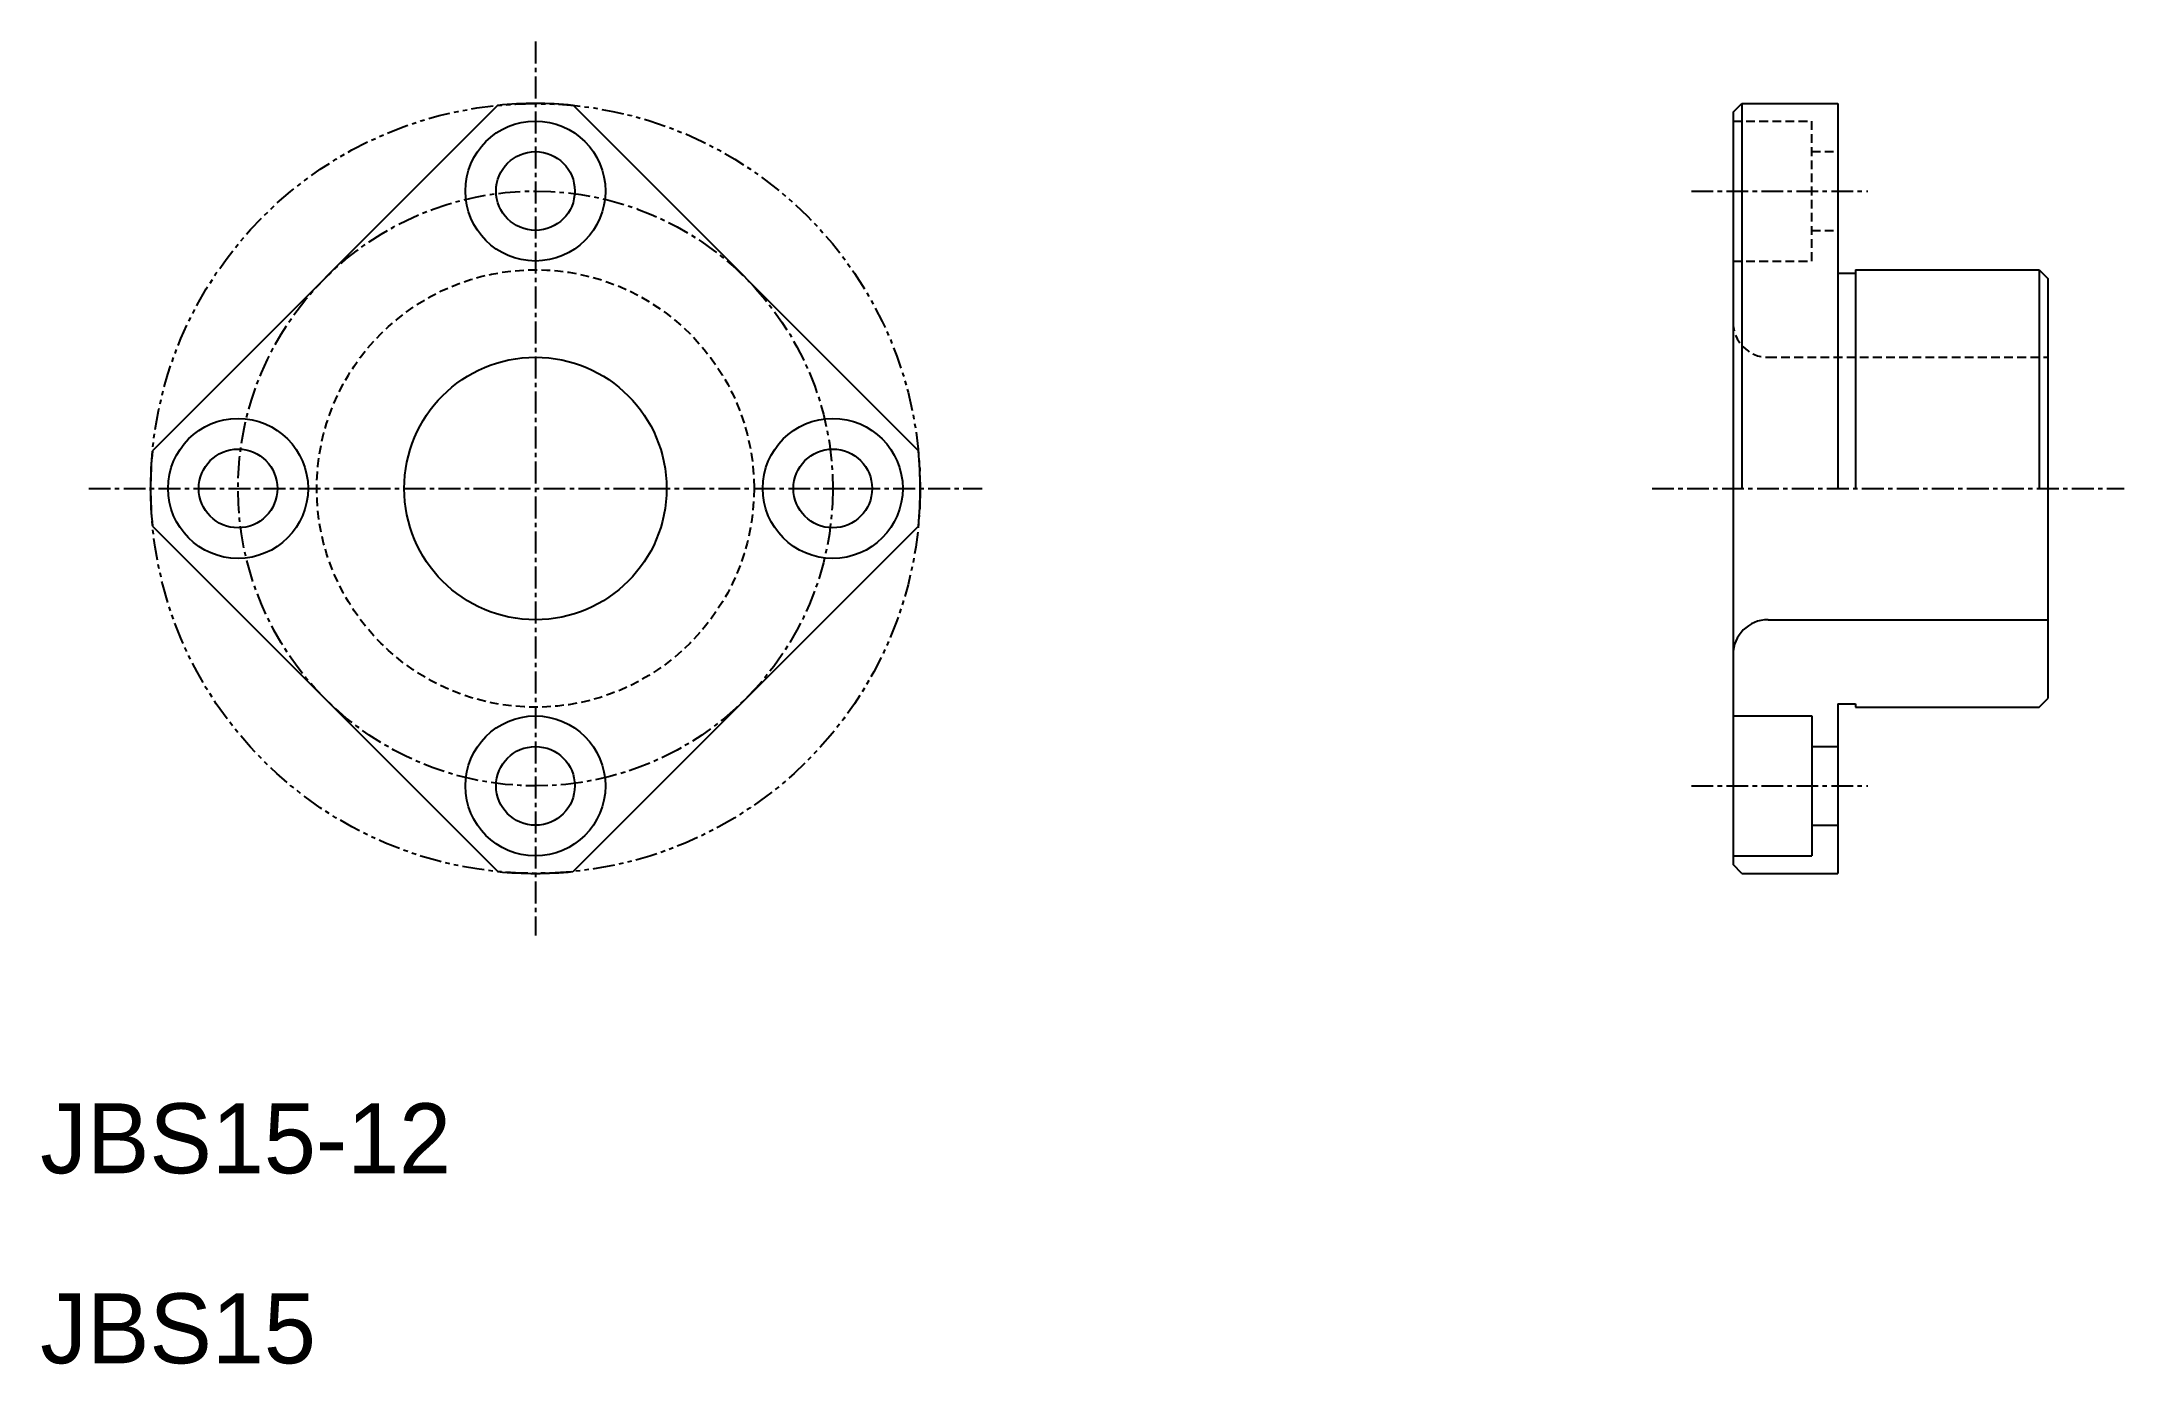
# Model space of a CAD drawing. Extents: x 24 to 143, y 10 to 86.
import ezdxf

# ---------------------------------------------------------------- set-up
doc = ezdxf.new("R2010")
doc.units = 0
for name, pattern in [('CENTER', [2, 1.25, -0.25, 0.25, -0.25]), ('DASHED', [0.75, 0.5, -0.25]), ('PHANTOM', [2.5, 1.25, -0.25, 0.25, -0.25, 0.25, -0.25])]:
    doc.linetypes.add(name, pattern=pattern)
doc.layers.get('0').update_dxf_attribs({"linetype": 'CONTINUOUS'})
doc.layers.add('CENTER', color=1, linetype='CENTER')

msp = doc.modelspace()

# ---------------------------------------------------------------- linework, layer by layer
at = {"color": 7, "linetype": 'CONTINUOUS'}
for p, q in [((49.85, 81.9), (30.1, 62.15)), ((73.9, 62.15), (54.15, 81.9)), ((120.47, 81.5), (120.97, 82)), ((120.47, 81.5), (120.47, 38.5)), ((120.97, 82), (120.97, 60)), ((120.97, 82), (126.47, 82)), ((122.35, 82), (122.35, 82)), ((123.72, 82), (123.72, 82)), ((126.47, 82), (126.47, 60)), ((126.47, 72.3), (127.47, 72.3)), ((127.47, 72.5), (127.47, 60)), ((127.47, 72.5), (137.97, 72.5)), ((137.97, 72.5), (137.97, 60)), ((137.97, 72.5), (138.47, 72)), ((138.47, 72), (138.47, 48)), ((30.1, 57.85), (49.85, 38.1)), ((54.15, 38.1), (73.9, 57.85)), ((122.47, 52.5), (138.47, 52.5)), ((126.47, 47.7), (126.47, 38)), ((126.47, 47.7), (127.47, 47.7)), ((127.47, 47.7), (127.47, 47.5)), ((137.97, 47.5), (138.47, 48)), ((120.47, 47), (124.97, 47)), ((124.97, 47), (124.97, 39)), ((127.47, 47.5), (137.97, 47.5)), ((124.97, 45.25), (126.47, 45.25)), ((124.97, 40.75), (126.47, 40.75)), ((120.47, 39), (124.97, 39)), ((120.97, 38), (120.47, 38.5)), ((120.97, 38), (126.47, 38))]:
    msp.add_line(p, q, dxfattribs=at)
at = {"color": 3, "linetype": 'DASHED'}
for p, q in [((120.47, 81), (124.97, 81)), ((124.97, 73), (124.97, 81)), ((124.97, 79.25), (126.47, 79.25)), ((124.97, 74.75), (126.47, 74.75)), ((120.47, 73), (124.97, 73)), ((122.47, 67.5), (138.47, 67.5))]:
    msp.add_line(p, q, dxfattribs=at)
at = {"color": 3, "linetype": 'PHANTOM'}
msp.add_circle((52, 60), 22, dxfattribs=at)
at = {"color": 7, "linetype": 'CONTINUOUS'}
for centre, radius in [((52, 77), 4), ((52, 60), 7.5), ((35, 60), 4), ((69, 60), 4), ((52, 43), 4)]:
    msp.add_circle(centre, radius, dxfattribs=at)
at = {"color": 3, "linetype": 'CONTINUOUS'}
for centre in [(52, 77), (35, 60), (69, 60), (52, 43)]:
    msp.add_circle(centre, 2.25, dxfattribs=at)
at = {"color": 3, "linetype": 'DASHED'}
msp.add_circle((52, 60), 12.5, dxfattribs=at)
at = {"color": 7, "linetype": 'CONTINUOUS'}
for centre, radius, start, end in [((52, 60), 22, 84.4006, 95.5994), ((52, 60), 22, 174.4006, 185.5994), ((52, 60), 22, 354.4006, 5.5994), ((122.47, 50.5), 2, 90, 180), ((52, 60), 22, 264.4006, 275.5994)]:
    msp.add_arc(centre, radius, start, end, dxfattribs=at)
at = {"color": 3, "linetype": 'DASHED'}
msp.add_arc((122.47, 69.5), 2, 180, 270, dxfattribs=at)
at = {"layer": 'CENTER', "color": 1, "linetype": 'CENTER'}
for p, q in [((52, 85.54), (52, 34.46)), ((118.09, 77), (128.18, 77)), ((26.46, 60), (77.54, 60)), ((115.84, 60), (142.84, 60)), ((118.09, 43), (128.18, 43))]:
    msp.add_line(p, q, dxfattribs=at)
msp.add_circle((52, 60), 17, dxfattribs=at)

# ---------------------------------------------------------------- texts
at = {"color": 7, "linetype": 'CONTINUOUS'}
for s, p in [('JBS15-12', (23.69, 20.86)), ('JBS15', (23.69, 10))]:
    msp.add_text(s, height=4, dxfattribs=at).set_placement(p)

doc.saveas('drawing.dxf')
